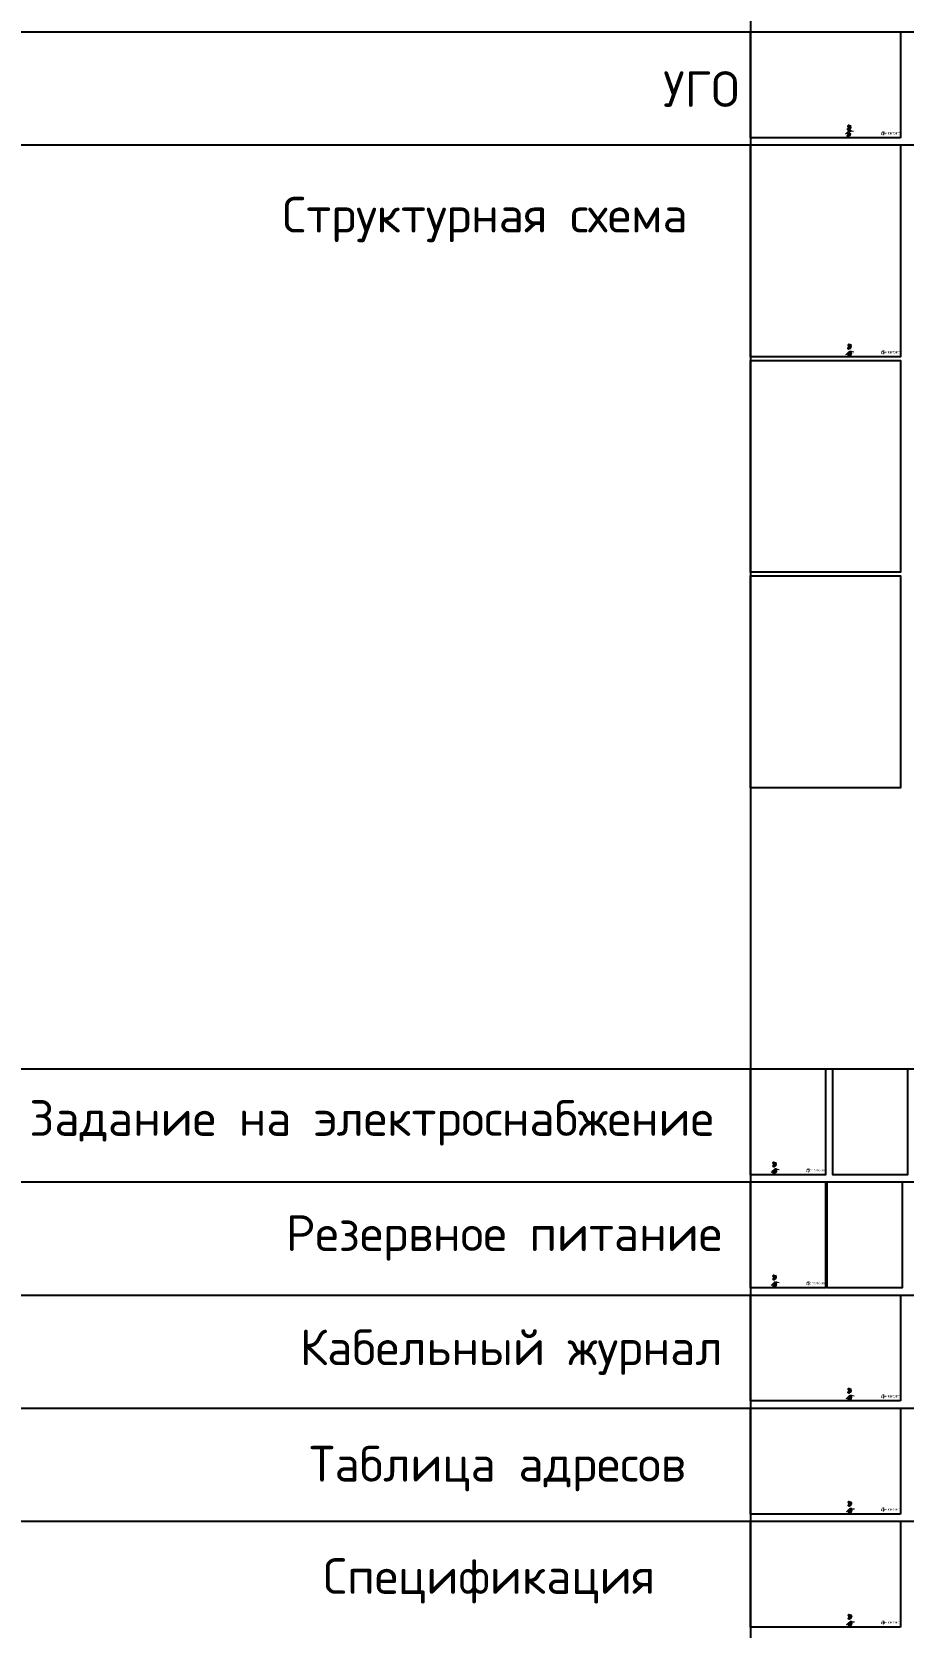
# Model space of a CAD drawing. Header units: millimetres. Extents: x -403105 to 8598000, y -894400 to 0.
# Drawn here: x -403105 to 85500, y -894400 to 0 of the extents above; entities that cross this region are included whole.
import ezdxf

# ---------------------------------------------------------------- set-up
doc = ezdxf.new("R2010")
doc.units = ezdxf.units.MM
doc.layers.get('Defpoints').update_dxf_attribs({"color": 6})
doc.layers.add('_Текст 0.25', color=7, linetype='Continuous', lineweight=25)
doc.layers.add('print', color=5, linetype='Continuous')
doc.styles.get("Standard").update_dxf_attribs({"font": 'isocpeur.ttf'})

# ---------------------------------------------------------------- blocks, each defined once
blk = doc.blocks.new('A$C9a5560e3')
h = blk.add_hatch(color=5)
h.dxf.hatch_style = 1
h.paths.add_polyline_path([(5.2, 6.1), (0, 6.1), (0.8, 5.4), (0.8, 0.7), (0, 0.2), (0, 0.2), (2.6, 0.2), (1.8, 0.7), (1.8, 5.6), (5.2, 5.6), (5.2, 1.5), (4.8, 1.6), (4.3, 2), (4, 2.4), (3.8, 2.8), (3.8, 3.1), (2.7, 2), (3.1, 1.6), (3.6, 1.3), (4.3, 0.9), (5.2, 0.6), (5.2, -0.4), (5, -0.7), (4.7, -1), (4.2, -1.2), (7.1, -1.2), (6.6, -1), (6.3, -0.7), (6.3, -0.4), (6.3, 0.6), (6.5, 0.7), (7.2, 0.9), (7.8, 1.2), (8.5, 1.6), (9, 2.1), (9.5, 2.8), (9.7, 3.3), (9.9, 3.7), (10, 4.3), (10.1, 4.9), (10, 5.8), (9.8, 6.6), (9.3, 7.4), (8.8, 8.1), (8.2, 8.6), (7.3, 9), (6.5, 9.2), (5.7, 9.3), (4.9, 9.2), (4.1, 9), (3.5, 8.6), (3.1, 8.3), (2.8, 8), (3.8, 7), (3.8, 7.8), (4, 8.1), (4.3, 8.4), (4.7, 8.5), (5.2, 8.6)])
h.paths.add_polyline_path([(6.3, 6.1), (6.3, 8.6), (6.8, 8.6), (7.3, 8.3), (7.7, 8.1), (8.1, 7.8), (8.6, 7.4), (8.9, 6.9), (9.1, 6.4), (9.3, 5.9), (9.3, 5.5), (9.3, 5.1), (7, 5.1), (6.8, 5), (6.7, 4.8), (6.7, 4.5), (9.3, 4.5), (9.3, 4), (9.1, 3.4), (8.8, 3), (8.5, 2.6), (8.1, 2.2), (7.4, 1.8), (6.8, 1.6), (6.3, 1.5), (6.3, 5.2), (6.4, 5.5), (6.6, 5.8), (7.1, 6.1)], flags=16)
h = blk.add_hatch(color=141)
h.dxf.hatch_style = 1
h.paths.add_polyline_path([(2.6, 0.2), (0, 0.2), (0.4, -0.4), (2.9, -0.4)])
h = blk.add_hatch(color=141)
h.dxf.hatch_style = 1
h.paths.add_polyline_path([(5.2, 5.6), (1.8, 5.6), (1.8, 0.7), (2.2, 0.4), (2.2, 4.8), (5.2, 4.8)])
h = blk.add_hatch(color=141)
h.dxf.hatch_style = 1
h.paths.add_polyline_path([(5, 7.9), (5.2, 8), (5.2, 8.6), (4.7, 8.5), (4.3, 8.4), (4, 8.1), (3.8, 7.8), (3.8, 7), (4.3, 6.4), (4.3, 7.3), (4.6, 7.6)])
h = blk.add_hatch(color=141)
h.dxf.hatch_style = 1
h.paths.add_polyline_path([(7.3, 8.3), (6.8, 8.6), (6.3, 8.6), (6.3, 6.1), (6.7, 6.1), (6.7, 7.9), (7, 7.9), (7.4, 7.8), (8.1, 7.5), (8.8, 7), (8.6, 7.4), (8.1, 7.8), (7.7, 8.1)])
h = blk.add_hatch(color=141)
h.dxf.hatch_style = 1
h.paths.add_polyline_path([(10.2, 2.6), (10.3, 3.2), (10.4, 4), (10.3, 4.7), (10.3, 5.5), (10.1, 6), (9.8, 6.6), (10, 5.8), (10.1, 4.9), (10, 4.3), (9.9, 3.7), (9.7, 3.3), (9.5, 2.8), (9, 2.1), (8.5, 1.6), (7.8, 1.2), (7.2, 0.9), (6.5, 0.7), (6.3, 0.6), (6.3, -0.4), (6.3, -0.7), (6.6, -1), (6.7, -1), (6.7, 0), (7.9, 0.4), (8.8, 0.9), (9.6, 1.7)])
h = blk.add_hatch(color=141)
h.dxf.hatch_style = 1
h.paths.add_polyline_path([(7.1, 6.1), (6.6, 5.8), (6.4, 5.5), (6.3, 5.2), (6.3, 1.5), (6.7, 1.6), (6.7, 4.5), (6.7, 4.8), (6.8, 5), (7, 5.1), (7.6, 5.1)])
h = blk.add_hatch(color=141)
h.dxf.hatch_style = 1
h.paths.add_polyline_path([(9.3, 4.5), (6.7, 4.5), (7.1, 3.9), (9.3, 3.9), (9.3, 4)])
h = blk.add_hatch(color=141)
h.dxf.hatch_style = 1
h.paths.add_polyline_path([(7.1, -1.2), (4.2, -1.2), (4.6, -1.8), (7.5, -1.8)])
blk = doc.blocks.new('A$Cfaef8f0a')
at = {"color": 5, "transparency": 33554687}
blk.add_open_spline([(-2, 3), (-2.7, 3.3), (-3.5, 3.1), (-3.7, 1.2), (-2.6, 0.4), (-0.3, 0.7), (1.1, 2), (0.5, 2.7), (-1.7, 2.1), (-1.8, 1.1), (-1.3, 0), (0.6, 0.3), (1.9, 2.2), (3, 2.2), (2.7, 1.2), (1.5, 1.3), (-2.8, 1.3), (-3.9, 2.2), (-4.2, 1.3), (-3.7, -0.2), (0, -0.1), (2, 0.5), (3, 0.8), (3.6, 0.7), (4.3, 0.8)], degree=3, dxfattribs=at)
blk = doc.blocks.new('Макеев')
at = {"color": 172}
blk.add_lwpolyline([(3.3, 0.4), (3.3, 0.3), (3.3, 0.1), (3.2, 0), (3.2, -0.2), (3.1, -0.5), (3.1, -0.8), (3, -1), (3.1, -1.2), (3.1, -1.3), (3.3, -1.3), (3.4, -1.3), (3.5, -1.2), (3.7, -1), (4, -0.7), (4.3, -0.2), (4.5, 0.2), (4.8, 0.7), (5, 1.1), (5.2, 1.5), (5.4, 1.8), (5.6, 2.1), (5.9, 2.4), (6, 2.6), (6.2, 2.8), (6.4, 3), (6.5, 3.1), (6.3, 2.8), (6.1, 2.6), (5.9, 2.3), (5.8, 2.1), (5.7, 2), (5.6, 1.8), (5.5, 1.5), (5.3, 1.2), (5.2, 1.1), (5.1, 0.8), (5, 0.6), (5, 0.4), (4.9, 0.2), (4.9, 0.1), (5, -0.1), (5, -0.1), (5.1, -0.2), (5.2, -0.1), (5.3, -0.1), (5.5, 0.1), (5.6, 0.1), (5.7, 0.3), (6, 0.5), (6.4, 1), (7.2, 2.4), (6.5, 1.2), (6.5, 1), (6.4, 0.8), (6.2, 0.3), (6.2, 0), (6.2, -0.2), (6.3, -0.4), (6.4, -0.4), (6.5, -0.4), (6.7, -0.3), (6.8, -0.2), (7.2, 0.1), (7.5, 0.5), (7.7, 0.9), (7.9, 1.2), (8.1, 1.6), (8.3, 2.2), (8.5, 2.8), (8.6, 3.2), (8.7, 3.6), (8.7, 3.9), (8.7, 4.2), (8.7, 4.4), (8.7, 4.7), (8.6, 4.9), (8.5, 5.2), (8.4, 5.2), (8.3, 5.3), (8.1, 5.3), (7.9, 5.2), (7.7, 5.1), (7.4, 5), (7.2, 4.9), (6.9, 4.6), (6.5, 4.2), (6.3, 3.9), (6, 3.5), (5.6, 3), (5.2, 2.4), (4.9, 1.9), (4.6, 1.2), (4.4, 0.7), (4.2, 0.2), (4, -0.2), (4, -0.4), (4, -0.8), (4, -0.9), (4, -1.2), (4.1, -1.4), (4.3, -1.5), (4.4, -1.7), (4.7, -1.9), (4.9, -1.9), (5.2, -2), (5.6, -1.9), (6.1, -1.8), (6.5, -1.6), (6.9, -1.3), (7.3, -1), (7.6, -0.7), (8, -0.3), (8.3, 0), (8.7, 0.5), (9.3, 1.2), (9.7, 1.6), (10, 2.2), (10.3, 2.5), (10.7, 3.1), (10.9, 3.3), (11.1, 3.7), (11.2, 3.9), (11.2, 3.9), (11.2, 3.9), (11.1, 3.9), (11, 3.8), (10.8, 3.6), (10.6, 3.4), (10.4, 3.1), (10.1, 2.6), (9.8, 2), (9.6, 1.4), (9.4, 1.1), (9.2, 0.5), (9.2, 0.3), (9.1, 0), (9.1, -0.1), (9.1, -0.2), (9.2, -0.2), (9.3, -0.3), (9.3, -0.3), (9.5, -0.3), (9.6, -0.1), (9.8, 0.1), (9.9, 0.3), (9.9, 0.4), (9.9, 0.5), (9.9, 0.6), (9.8, 0.6), (9.6, 0.6), (9.4, 0.5), (9.4, 0.4)], dxfattribs=at)

msp = doc.modelspace()

# ---------------------------------------------------------------- linework, layer by layer
at = {"color": 5, "lineweight": 20, "transparency": 33554687}
for p, q in [((53341, -57097), (53081, -57284)), ((54016, -56509), (53341, -57097)), ((53806, -56965), (53817, -56902)), ((53815, -56986), (53806, -56965)), ((53868, -57014), (53815, -56986)), ((53817, -56902), (53867, -56800)), ((53867, -56800), (53881, -56777)), ((54000, -56966), (53868, -57014)), ((53881, -56777), (53940, -56684)), ((53940, -56684), (54058, -56491)), ((54088, -56911), (54000, -56966)), ((54058, -56491), (54016, -56509)), ((54058, -56491), (54324, -56233)), ((54347, -56691), (54088, -56911)), ((54324, -56233), (54342, -56217)), ((54342, -56217), (55267, -55382)), ((54634, -56401), (54347, -56691)), ((54619, -56252), (54606, -56360)), ((54606, -56360), (54631, -56404)), ((54664, -56144), (54619, -56252)), ((54631, -56404), (54859, -56211)), ((54721, -56407), (54631, -56404)), ((54728, -56038), (54664, -56144)), ((54833, -56362), (54721, -56407)), ((54884, -55852), (54728, -56038)), ((54945, -56278), (54833, -56362)), ((54859, -56211), (54891, -56177)), ((55108, -55645), (54884, -55852)), ((54891, -56177), (54984, -56090)), ((54990, -56240), (54945, -56278)), ((55201, -55487), (54958, -55690)), ((54984, -56090), (55698, -55464)), ((55170, -56103), (54990, -56240)), ((55348, -55461), (55108, -55645)), ((55174, -56007), (55169, -56110)), ((55169, -56110), (55177, -56137)), ((55224, -55906), (55174, -56007)), ((55177, -56137), (55219, -56157)), ((55303, -56010), (55180, -56086)), ((55282, -55397), (55201, -55487)), ((55219, -56157), (55357, -56149)), ((55256, -55872), (55224, -55906)), ((55670, -55511), (55256, -55872)), ((55345, -55959), (55303, -56010)), ((55530, -55830), (55345, -55959)), ((55496, -55396), (55348, -55461)), ((55357, -56149), (55482, -56100)), ((55583, -55787), (55530, -55830)), ((55745, -55673), (55583, -55787)), ((55690, -55508), (55670, -55511)), ((55690, -55508), (55821, -55428)), ((55698, -55464), (55690, -55508)), ((55948, -55515), (55745, -55673)), ((55795, -55799), (55778, -55854)), ((55778, -55854), (55800, -55878)), ((55867, -55721), (55795, -55799)), ((55800, -55878), (55838, -55884)), ((55838, -55884), (56136, -55736)), ((56062, -55535), (55867, -55721)), ((55958, -55387), (56001, -55401)), ((56133, -55496), (56062, -55535)), ((56066, -55730), (56101, -55678)), ((56078, -55739), (56066, -55730)), ((56136, -55736), (56078, -55739)), ((56128, -55637), (56101, -55678)), ((56101, -55678), (56134, -55677)), ((56203, -55579), (56128, -55637)), ((56134, -55677), (56281, -55612)), ((56136, -55736), (56408, -55557)), ((56340, -55501), (56203, -55579)), ((56281, -55612), (56357, -55591)), ((56357, -55591), (56436, -55581)), ((56436, -55581), (56818, -55545)), ((56818, -55545), (57665, -55597)), ((53536, -180836), (53276, -181023)), ((54211, -180248), (53536, -180836)), ((54001, -180704), (54012, -180641)), ((54010, -180725), (54001, -180704)), ((54063, -180754), (54010, -180725)), ((54012, -180641), (54062, -180539)), ((54062, -180539), (54076, -180516)), ((54195, -180705), (54063, -180754)), ((54076, -180516), (54134, -180423)), ((54134, -180423), (54253, -180230)), ((54282, -180650), (54195, -180705)), ((54253, -180230), (54211, -180248)), ((54253, -180230), (54519, -179972)), ((54542, -180430), (54282, -180650)), ((54519, -179972), (54537, -179956)), ((54537, -179956), (55462, -179121)), ((54829, -180140), (54542, -180430)), ((54814, -179992), (54801, -180100)), ((54801, -180100), (54826, -180143)), ((54859, -179883), (54814, -179992)), ((54826, -180143), (55054, -179950)), ((54916, -180146), (54826, -180143)), ((54923, -179778), (54859, -179883)), ((55028, -180101), (54916, -180146)), ((55079, -179591), (54923, -179778)), ((55140, -180017), (55028, -180101)), ((55054, -179950), (55086, -179917)), ((55303, -179384), (55079, -179591)), ((55086, -179917), (55179, -179829)), ((55185, -179979), (55140, -180017)), ((55396, -179226), (55153, -179429)), ((55179, -179829), (55893, -179203)), ((55365, -179843), (55185, -179979)), ((55543, -179200), (55303, -179384)), ((55369, -179746), (55364, -179849)), ((55364, -179849), (55372, -179876)), ((55419, -179645), (55369, -179746)), ((55372, -179876), (55414, -179897)), ((55498, -179749), (55375, -179825)), ((55477, -179136), (55396, -179226)), ((55414, -179897), (55552, -179888)), ((55451, -179611), (55419, -179645)), ((55865, -179250), (55451, -179611)), ((55540, -179698), (55498, -179749)), ((55725, -179569), (55540, -179698)), ((55691, -179135), (55543, -179200)), ((55552, -179888), (55677, -179839)), ((55777, -179526), (55725, -179569)), ((55940, -179413), (55777, -179526)), ((55885, -179247), (55865, -179250)), ((55885, -179247), (56016, -179167)), ((55893, -179203), (55885, -179247)), ((56143, -179254), (55940, -179413)), ((55989, -179538), (55973, -179593)), ((55973, -179593), (55995, -179617)), ((56062, -179460), (55989, -179538)), ((55995, -179617), (56033, -179623)), ((56033, -179623), (56331, -179475)), ((56256, -179274), (56062, -179460)), ((56153, -179126), (56196, -179140)), ((56328, -179235), (56256, -179274)), ((56261, -179469), (56296, -179417)), ((56272, -179478), (56261, -179469)), ((56331, -179475), (56272, -179478)), ((56323, -179376), (56296, -179417)), ((56296, -179417), (56329, -179416)), ((56398, -179318), (56323, -179376)), ((56329, -179416), (56476, -179352)), ((56331, -179475), (56603, -179296)), ((56535, -179240), (56398, -179318)), ((56476, -179352), (56552, -179330)), ((56552, -179330), (56631, -179320)), ((56631, -179320), (57013, -179284)), ((57013, -179284), (57860, -179336)), ((11659, -639243), (11399, -639430)), ((12334, -638655), (11659, -639243)), ((12188, -638809), (12101, -638865)), ((12124, -639111), (12135, -639048)), ((12133, -639132), (12124, -639111)), ((12186, -639161), (12133, -639132)), ((12135, -639048), (12185, -638947)), ((12185, -638947), (12199, -638923)), ((12318, -639113), (12186, -639161)), ((12199, -638923), (12258, -638830)), ((12258, -638830), (12376, -638637)), ((12376, -638637), (12334, -638655)), ((12376, -638637), (12642, -638379)), ((12665, -638837), (12406, -639057)), ((12642, -638379), (12660, -638363)), ((12660, -638363), (13585, -637528)), ((12952, -638547), (12665, -638837)), ((12937, -638399), (12924, -638507)), ((12924, -638507), (12949, -638550)), ((12982, -638290), (12937, -638399)), ((12949, -638550), (13177, -638357)), ((13039, -638553), (12949, -638550)), ((13046, -638185), (12982, -638290)), ((13151, -638508), (13039, -638553)), ((13202, -637998), (13046, -638185)), ((13263, -638424), (13151, -638508)), ((13177, -638357), (13209, -638324)), ((13426, -637792), (13202, -637998)), ((13209, -638324), (13302, -638236)), ((13308, -638386), (13263, -638424)), ((13519, -637633), (13276, -637836)), ((13302, -638236), (14016, -637610)), ((13488, -638250), (13308, -638386)), ((13666, -637607), (13426, -637792)), ((13492, -638153), (13487, -638256)), ((13487, -638256), (13495, -638283)), ((13543, -638052), (13492, -638153)), ((13495, -638283), (13537, -638304)), ((13621, -638157), (13498, -638232)), ((13600, -637544), (13519, -637633)), ((13537, -638304), (13675, -638296)), ((13574, -638019), (13543, -638052)), ((13988, -637657), (13574, -638019)), ((13663, -638105), (13621, -638157)), ((13848, -637976), (13663, -638105)), ((13814, -637542), (13666, -637607)), ((13675, -638296), (13800, -638246)), ((13901, -637934), (13848, -637976)), ((14063, -637820), (13901, -637934)), ((14008, -637654), (13988, -637657)), ((14008, -637654), (14139, -637574)), ((14016, -637610), (14008, -637654)), ((14266, -637661), (14063, -637820)), ((14113, -637945), (14096, -638000)), ((14096, -638000), (14118, -638024)), ((14185, -637867), (14113, -637945)), ((14118, -638024), (14156, -638030)), ((14156, -638030), (14454, -637882)), ((14380, -637681), (14185, -637867)), ((14276, -637533), (14319, -637547)), ((14451, -637642), (14380, -637681)), ((14384, -637876), (14419, -637824)), ((14396, -637885), (14384, -637876)), ((14454, -637882), (14396, -637885)), ((14446, -637783), (14419, -637824)), ((14419, -637824), (14452, -637823)), ((14521, -637725), (14446, -637783)), ((14452, -637823), (14599, -637759)), ((14454, -637882), (14726, -637703)), ((14658, -637647), (14521, -637725)), ((14599, -637759), (14675, -637737)), ((14675, -637737), (14754, -637728)), ((14754, -637728), (15136, -637691)), ((15136, -637691), (15983, -637743)), ((11663, -702622), (11403, -702810)), ((12337, -702035), (11663, -702622)), ((12192, -702189), (12105, -702245)), ((12127, -702490), (12139, -702427)), ((12137, -702511), (12127, -702490)), ((12190, -702540), (12137, -702511)), ((12139, -702427), (12189, -702326)), ((12189, -702326), (12203, -702302)), ((12322, -702492), (12190, -702540)), ((12203, -702302), (12261, -702209)), ((12261, -702209), (12380, -702016)), ((12380, -702016), (12337, -702035)), ((12380, -702016), (12646, -701759)), ((12669, -702216), (12409, -702436)), ((12646, -701759), (12664, -701743)), ((12664, -701743), (13588, -700907)), ((12956, -701927), (12669, -702216)), ((12940, -701778), (12928, -701886)), ((12928, -701886), (12953, -701929)), ((12985, -701669), (12940, -701778)), ((12953, -701929), (13181, -701736)), ((13043, -701932), (12953, -701929)), ((13049, -701564), (12985, -701669)), ((13155, -701887), (13043, -701932)), ((13206, -701378), (13049, -701564)), ((13267, -701803), (13155, -701887)), ((13181, -701736), (13213, -701703)), ((13430, -701171), (13206, -701378)), ((13213, -701703), (13306, -701616)), ((13312, -701766), (13267, -701803)), ((13523, -701012), (13279, -701216)), ((13306, -701616), (14020, -700990)), ((13492, -701629), (13312, -701766)), ((13670, -700987), (13430, -701171)), ((13496, -701533), (13491, -701635)), ((13491, -701635), (13499, -701663)), ((13546, -701431), (13496, -701533)), ((13499, -701663), (13541, -701683)), ((13625, -701536), (13502, -701611)), ((13603, -700923), (13523, -701012)), ((13541, -701683), (13678, -701675)), ((13578, -701398), (13546, -701431)), ((13992, -701037), (13578, -701398)), ((13666, -701485), (13625, -701536)), ((13851, -701356), (13666, -701485)), ((13818, -700922), (13670, -700987)), ((13678, -701675), (13804, -701626)), ((13904, -701313), (13851, -701356)), ((14067, -701199), (13904, -701313)), ((14012, -701034), (13992, -701037)), ((14012, -701034), (14143, -700953)), ((14020, -700990), (14012, -701034)), ((14270, -701041), (14067, -701199)), ((14116, -701324), (14100, -701380)), ((14100, -701380), (14122, -701403)), ((14188, -701246), (14116, -701324)), ((14122, -701403), (14160, -701410)), ((14160, -701410), (14458, -701262)), ((14383, -701060), (14188, -701246)), ((14280, -700913), (14323, -700927)), ((14455, -701021), (14383, -701060)), ((14388, -701256), (14423, -701204)), ((14399, -701264), (14388, -701256)), ((14458, -701262), (14399, -701264)), ((14450, -701163), (14423, -701204)), ((14423, -701204), (14455, -701203)), ((14525, -701105), (14450, -701163)), ((14455, -701203), (14603, -701138)), ((14458, -701262), (14730, -701083)), ((14662, -701026), (14525, -701105)), ((14603, -701138), (14679, -701116)), ((14679, -701116), (14758, -701107)), ((14758, -701107), (15140, -701071)), ((15140, -701071), (15987, -701123)), ((53727, -766177), (53467, -766365)), ((54401, -765590), (53727, -766177)), ((54256, -765744), (54169, -765800)), ((54191, -766045), (54203, -765983)), ((54201, -766067), (54191, -766045)), ((54254, -766095), (54201, -766067)), ((54203, -765983), (54253, -765881)), ((54253, -765881), (54267, -765858)), ((54386, -766047), (54254, -766095)), ((54267, -765858), (54325, -765764)), ((54325, -765764), (54444, -765571)), ((54444, -765571), (54401, -765590)), ((54444, -765571), (54710, -765314)), ((54733, -765771), (54473, -765991)), ((54710, -765314), (54728, -765298)), ((54728, -765298), (55653, -764463)), ((55020, -765482), (54733, -765771)), ((55004, -765333), (54992, -765441)), ((54992, -765441), (55017, -765485)), ((55050, -765225), (55004, -765333)), ((55017, -765485), (55245, -765292)), ((55107, -765488), (55017, -765485)), ((55113, -765119), (55050, -765225)), ((55219, -765442), (55107, -765488)), ((55270, -764933), (55113, -765119)), ((55331, -765359), (55219, -765442)), ((55245, -765292), (55277, -765258)), ((55494, -764726), (55270, -764933)), ((55277, -765258), (55370, -765171)), ((55376, -765321), (55331, -765359)), ((55587, -764568), (55343, -764771)), ((55370, -765171), (56084, -764545)), ((55556, -765184), (55376, -765321)), ((55734, -764542), (55494, -764726)), ((55560, -765088), (55555, -765191)), ((55555, -765191), (55563, -765218)), ((55610, -764987), (55560, -765088)), ((55563, -765218), (55605, -765238)), ((55689, -765091), (55566, -765167)), ((55667, -764478), (55587, -764568)), ((55605, -765238), (55742, -765230)), ((55642, -764953), (55610, -764987)), ((56056, -764592), (55642, -764953)), ((55731, -765040), (55689, -765091)), ((55915, -764911), (55731, -765040)), ((55882, -764477), (55734, -764542)), ((55742, -765230), (55868, -765181)), ((55968, -764868), (55915, -764911)), ((56131, -764754), (55968, -764868)), ((56076, -764589), (56056, -764592)), ((56076, -764589), (56207, -764509)), ((56084, -764545), (56076, -764589)), ((56334, -764596), (56131, -764754)), ((56180, -764880), (56164, -764935)), ((56164, -764935), (56186, -764958)), ((56252, -764802), (56180, -764880)), ((56186, -764958), (56224, -764965)), ((56224, -764965), (56522, -764817)), ((56447, -764616), (56252, -764802)), ((56344, -764468), (56387, -764482)), ((56519, -764577), (56447, -764616)), ((56452, -764811), (56487, -764759)), ((56463, -764819), (56452, -764811)), ((56522, -764817), (56463, -764819)), ((56514, -764718), (56487, -764759)), ((56487, -764759), (56520, -764758)), ((56589, -764660), (56514, -764718)), ((56520, -764758), (56667, -764693)), ((56522, -764817), (56794, -764638)), ((56726, -764582), (56589, -764660)), ((56667, -764693), (56743, -764671)), ((56743, -764671), (56822, -764662)), ((56822, -764662), (57204, -764626)), ((57204, -764626), (58051, -764678)), ((53857, -829576), (53597, -829764)), ((54531, -828989), (53857, -829576)), ((54386, -829143), (54298, -829199)), ((54321, -829444), (54332, -829381)), ((54330, -829465), (54321, -829444)), ((54384, -829494), (54330, -829465)), ((54332, -829381), (54383, -829280)), ((54383, -829280), (54397, -829256)), ((54515, -829446), (54384, -829494)), ((54397, -829256), (54455, -829163)), ((54455, -829163), (54573, -828970)), ((54573, -828970), (54531, -828989)), ((54573, -828970), (54839, -828713)), ((54862, -829170), (54603, -829390)), ((54839, -828713), (54858, -828697)), ((54858, -828697), (55782, -827861)), ((55150, -828881), (54862, -829170)), ((55134, -828732), (55122, -828840)), ((55122, -828840), (55146, -828883)), ((55179, -828623), (55134, -828732)), ((55146, -828883), (55375, -828690)), ((55237, -828886), (55146, -828883)), ((55243, -828518), (55179, -828623)), ((55348, -828841), (55237, -828886)), ((55399, -828332), (55243, -828518)), ((55460, -828757), (55348, -828841)), ((55375, -828690), (55407, -828657)), ((55624, -828125), (55399, -828332)), ((55407, -828657), (55500, -828570)), ((55506, -828720), (55460, -828757)), ((55717, -827966), (55473, -828170)), ((55500, -828570), (56213, -827944)), ((55686, -828583), (55506, -828720)), ((55864, -827941), (55624, -828125)), ((55690, -828487), (55685, -828589)), ((55685, -828589), (55693, -828617)), ((55740, -828385), (55690, -828487)), ((55693, -828617), (55735, -828637)), ((55819, -828490), (55695, -828565)), ((55797, -827877), (55717, -827966)), ((55735, -828637), (55872, -828629)), ((55772, -828352), (55740, -828385)), ((56186, -827991), (55772, -828352)), ((55860, -828439), (55819, -828490)), ((56045, -828310), (55860, -828439)), ((56011, -827876), (55864, -827941)), ((55872, -828629), (55998, -828580)), ((56098, -828267), (56045, -828310)), ((56261, -828153), (56098, -828267)), ((56206, -827988), (56186, -827991)), ((56206, -827988), (56337, -827907)), ((56213, -827944), (56206, -827988)), ((56464, -827995), (56261, -828153)), ((56310, -828278), (56294, -828334)), ((56294, -828334), (56316, -828357)), ((56382, -828200), (56310, -828278)), ((56316, -828357), (56353, -828364)), ((56353, -828364), (56652, -828216)), ((56577, -828014), (56382, -828200)), ((56473, -827867), (56516, -827881)), ((56649, -827975), (56577, -828014)), ((56582, -828210), (56617, -828158)), ((56593, -828218), (56582, -828210)), ((56652, -828216), (56593, -828218)), ((56643, -828117), (56617, -828158)), ((56617, -828158), (56649, -828157)), ((56718, -828059), (56643, -828117)), ((56649, -828157), (56797, -828092)), ((56652, -828216), (56923, -828037)), ((56856, -827980), (56718, -828059)), ((56797, -828092), (56872, -828070)), ((56872, -828070), (56951, -828061)), ((56951, -828061), (57334, -828025)), ((57334, -828025), (58181, -828077)), ((53881, -892974), (53621, -893162)), ((54555, -892387), (53881, -892974)), ((54410, -892541), (54322, -892597)), ((54345, -892842), (54356, -892779)), ((54354, -892863), (54345, -892842)), ((54408, -892892), (54354, -892863)), ((54356, -892779), (54406, -892678)), ((54406, -892678), (54421, -892654)), ((54539, -892844), (54408, -892892)), ((54421, -892654), (54479, -892561)), ((54479, -892561), (54597, -892368)), ((54597, -892368), (54555, -892387)), ((54597, -892368), (54863, -892110)), ((54886, -892568), (54627, -892788)), ((54863, -892110), (54882, -892095)), ((54882, -892095), (55806, -891259)), ((55173, -892279), (54886, -892568)), ((55158, -892130), (55145, -892238)), ((55145, -892238), (55170, -892281)), ((55203, -892021), (55158, -892130)), ((55170, -892281), (55399, -892088)), ((55261, -892284), (55170, -892281)), ((55267, -891916), (55203, -892021)), ((55372, -892239), (55261, -892284)), ((55423, -891730), (55267, -891916)), ((55484, -892155), (55372, -892239)), ((55399, -892088), (55431, -892055)), ((55648, -891523), (55423, -891730)), ((55431, -892055), (55524, -891968)), ((55530, -892118), (55484, -892155)), ((55740, -891364), (55497, -891568)), ((55524, -891968), (56237, -891342)), ((55710, -891981), (55530, -892118)), ((55888, -891338), (55648, -891523)), ((55714, -891885), (55708, -891987)), ((55708, -891987), (55717, -892015)), ((55764, -891783), (55714, -891885)), ((55717, -892015), (55758, -892035)), ((55843, -891888), (55719, -891963)), ((55821, -891275), (55740, -891364)), ((55758, -892035), (55896, -892027)), ((55796, -891750), (55764, -891783)), ((56210, -891389), (55796, -891750)), ((55884, -891837), (55843, -891888)), ((56069, -891707), (55884, -891837)), ((56035, -891274), (55888, -891338)), ((55896, -892027), (56021, -891978)), ((56122, -891665), (56069, -891707)), ((56285, -891551), (56122, -891665)), ((56230, -891386), (56210, -891389)), ((56230, -891386), (56360, -891305)), ((56237, -891342), (56230, -891386)), ((56488, -891392), (56285, -891551)), ((56334, -891676), (56318, -891732)), ((56318, -891732), (56340, -891755)), ((56406, -891598), (56334, -891676)), ((56340, -891755), (56377, -891762)), ((56377, -891762), (56676, -891614)), ((56601, -891412), (56406, -891598)), ((56497, -891265), (56540, -891279)), ((56673, -891373), (56601, -891412)), ((56605, -891608), (56641, -891555)), ((56617, -891616), (56605, -891608)), ((56676, -891614), (56617, -891616)), ((56667, -891515), (56641, -891555)), ((56641, -891555), (56673, -891555)), ((56742, -891457), (56667, -891515)), ((56673, -891555), (56821, -891490)), ((56676, -891614), (56947, -891435)), ((56880, -891378), (56742, -891457)), ((56821, -891490), (56896, -891468)), ((56896, -891468), (56975, -891459)), ((56975, -891459), (57358, -891423)), ((57358, -891423), (58205, -891475))]:
    msp.add_line(p, q, dxfattribs=at)
for centre, radius, start, end in [((64029, -66794), 14338, 129.246983, 134.060981), ((55273, -55395), 14.6, 62.818703, 117.083694), ((55273, -55390), 10.9, 319.706993, 52.13715), ((52930, -51693), 5093, 300.07133, 311.334747), ((55570, -55510), 136, 19.570272, 123.20952), ((55962, -55652), 265, 90.917187, 122.182966), ((55898, -55423), 105, 298.502828, 11.99161), ((56244, -55620), 167, 76.844221, 131.651036), ((56270, -55491), 35.4, 312.989711, 69.018272), ((56393, -55558), 77.9, 65.421645, 132.243931), ((56378, -55513), 52.9, 303.698379, 28.592006), ((64224, -190533), 14338, 129.246983, 134.060981), ((55468, -179134), 14.6, 62.818703, 117.083694), ((55468, -179129), 10.9, 319.706993, 52.13715), ((53125, -175432), 5093, 300.07133, 311.334747), ((55765, -179249), 136, 19.570272, 123.20952), ((56157, -179391), 265, 90.917187, 122.182966), ((56093, -179162), 105, 298.502828, 11.99161), ((56439, -179359), 167, 76.844221, 131.651036), ((56464, -179230), 35.4, 312.989711, 69.018272), ((56587, -179298), 77.9, 65.421645, 132.243931), ((56573, -179252), 52.9, 303.698379, 28.592006), ((22347, -648940), 14338, 129.246983, 134.060981), ((13591, -637541), 14.6, 62.818703, 117.083694), ((13591, -637537), 10.9, 319.706993, 52.13715), ((11248, -633839), 5093, 300.07133, 311.334747), ((13888, -637656), 136, 19.570272, 123.20952), ((14280, -637798), 265, 90.917187, 122.182966), ((14216, -637569), 105, 298.502828, 11.99161), ((14562, -637767), 167, 76.844221, 131.651036), ((14588, -637637), 35.4, 312.989711, 69.018272), ((14711, -637705), 77.9, 65.421645, 132.243931), ((14696, -637659), 52.9, 303.698379, 28.592006), ((22351, -712320), 14338, 129.246983, 134.060981), ((13595, -700920), 14.6, 62.818703, 117.083694), ((13595, -700916), 10.9, 319.706993, 52.13715), ((11252, -697219), 5093, 300.07133, 311.334747), ((13892, -701035), 136, 19.570272, 123.20952), ((14284, -701177), 265, 90.917187, 122.182966), ((14220, -700948), 105, 298.502828, 11.99161), ((14566, -701146), 167, 76.844221, 131.651036), ((14591, -701017), 35.4, 312.989711, 69.018272), ((14714, -701084), 77.9, 65.421645, 132.243931), ((14700, -701039), 52.9, 303.698379, 28.592006), ((64415, -775875), 14338, 129.246983, 134.060981), ((55659, -764476), 14.6, 62.818703, 117.083694), ((55659, -764471), 10.9, 319.706993, 52.13715), ((53316, -760774), 5093, 300.07133, 311.334747), ((55956, -764591), 136, 19.570272, 123.20952), ((56348, -764733), 265, 90.917187, 122.182966), ((56284, -764504), 105, 298.502828, 11.99161), ((56630, -764701), 167, 76.844221, 131.651036), ((56655, -764572), 35.4, 312.989711, 69.018272), ((56778, -764639), 77.9, 65.421645, 132.243931), ((56764, -764594), 52.9, 303.698379, 28.592006), ((64545, -839274), 14338, 129.246983, 134.060981), ((55789, -827874), 14.6, 62.818703, 117.083694), ((55789, -827870), 10.9, 319.706993, 52.13715), ((53446, -824173), 5093, 300.07133, 311.334747), ((56086, -827989), 136, 19.570272, 123.20952), ((56478, -828132), 265, 90.917187, 122.182966), ((56414, -827902), 105, 298.502828, 11.99161), ((56760, -828100), 167, 76.844221, 131.651036), ((56785, -827971), 35.4, 312.989711, 69.018272), ((56908, -828038), 77.9, 65.421645, 132.243931), ((56894, -827993), 52.9, 303.698379, 28.592006), ((64568, -902672), 14338, 129.246983, 134.060981), ((55813, -891272), 14.6, 62.818703, 117.083694), ((55813, -891268), 10.9, 319.706993, 52.13715), ((53470, -887571), 5093, 300.07133, 311.334747), ((56110, -891387), 136, 19.570272, 123.20952), ((56502, -891529), 265, 90.917187, 122.182966), ((56438, -891300), 105, 298.502828, 11.99161), ((56784, -891498), 167, 76.844221, 131.651036), ((56809, -891369), 35.4, 312.989711, 69.018272), ((56932, -891436), 77.9, 65.421645, 132.243931), ((56918, -891391), 52.9, 303.698379, 28.592006)]:
    msp.add_arc(centre, radius, start, end, dxfattribs=at)
at = {"color": 5, "transparency": 33554687}
for points in [[(54972, -52510), (54811, -52436), (54645, -52492), (54583, -52910), (54840, -53094), (55351, -53024), (55652, -52734), (55523, -52583), (55031, -52704), (55020, -52921), (55119, -53182), (55553, -53116), (55836, -52697), (56085, -52690), (56008, -52917), (55751, -52892), (54800, -52881), (54554, -52690), (54483, -52883), (54583, -53222), (55417, -53204), (55854, -53064), (56082, -52987), (56199, -53020), (56365, -53005)], [(55167, -175293), (55006, -175219), (54840, -175274), (54778, -175693), (55035, -175876), (55546, -175807), (55847, -175516), (55718, -175366), (55226, -175487), (55215, -175704), (55314, -175964), (55748, -175898), (56031, -175480), (56280, -175472), (56203, -175700), (55946, -175674), (54995, -175663), (54749, -175472), (54678, -175666), (54778, -176005), (55612, -175986), (56049, -175847), (56277, -175770), (56394, -175803), (56560, -175788)], [(12971, -633891), (12809, -633818), (12644, -633873), (12581, -634291), (12838, -634475), (13349, -634405), (13650, -634115), (13522, -633964), (13029, -634086), (13018, -634302), (13118, -634563), (13551, -634497), (13834, -634078), (14084, -634071), (14006, -634299), (13749, -634273), (12798, -634262), (12552, -634071), (12481, -634264), (12581, -634603), (13415, -634585), (13852, -634445), (14080, -634368), (14198, -634401), (14363, -634387)], [(12974, -697270), (12813, -697197), (12647, -697252), (12585, -697671), (12842, -697854), (13353, -697784), (13654, -697494), (13525, -697344), (13033, -697465), (13022, -697682), (13121, -697942), (13555, -697876), (13838, -697458), (14087, -697450), (14010, -697678), (13753, -697652), (12802, -697641), (12556, -697450), (12485, -697644), (12585, -697983), (13419, -697964), (13856, -697825), (14084, -697748), (14201, -697781), (14367, -697766)], [(55077, -760735), (54915, -760661), (54750, -760716), (54688, -761135), (54945, -761318), (55455, -761249), (55757, -760959), (55628, -760808), (55136, -760929), (55125, -761146), (55224, -761407), (55658, -761340), (55940, -760922), (56190, -760915), (56113, -761142), (55856, -761117), (54904, -761105), (54658, -760915), (54588, -761108), (54688, -761447), (55522, -761429), (55959, -761289), (56186, -761212), (56304, -761245), (56469, -761230)], [(55207, -824133), (55045, -824060), (54880, -824115), (54818, -824534), (55075, -824717), (55585, -824647), (55886, -824357), (55758, -824207), (55266, -824328), (55255, -824545), (55354, -824805), (55787, -824739), (56070, -824321), (56320, -824313), (56243, -824541), (55986, -824515), (55034, -824504), (54788, -824313), (54718, -824507), (54818, -824846), (55651, -824827), (56089, -824688), (56316, -824611), (56434, -824644), (56599, -824629)], [(55231, -887531), (55069, -887458), (54904, -887513), (54841, -887932), (55099, -888115), (55609, -888045), (55910, -887755), (55782, -887605), (55290, -887726), (55279, -887943), (55378, -888203), (55811, -888137), (56094, -887719), (56344, -887711), (56267, -887939), (56010, -887913), (55058, -887902), (54812, -887711), (54741, -887905), (54841, -888244), (55675, -888225), (56112, -888086), (56340, -888009), (56458, -888042), (56623, -888027)]]:
    msp.add_open_spline(points, degree=3, dxfattribs=at)
at = {"layer": 'Defpoints'}
for p, direction in [((0, 0), (1, 0)), ((0, 0), (0, -1)), ((0, -63400), (1, 0)), ((0, -581400), (1, 0)), ((0, -644800), (1, 0)), ((0, -708200), (1, 0)), ((0, -771600), (1, 0)), ((0, -835000), (1, 0))]:
    msp.add_xline(p, direction, dxfattribs=at)
at = {"layer": 'print'}
for points in [[(84000, -59400), (0, -59400), (0, 0), (84000, 0)], [(0, -63400), (84000, -63400), (84000, -182200), (0, -182200)], [(0, -184200), (84000, -184200), (84000, -303000), (0, -303000)], [(0, -305000), (84000, -305000), (84000, -423800), (0, -423800)], [(0, -581400), (42000, -581400), (42000, -640800), (0, -640800)], [(46000, -581400), (88000, -581400), (88000, -640800), (46000, -640800)], [(0, -644800), (42000, -644800), (42000, -704200), (0, -704200)], [(43000, -644800), (85000, -644800), (85000, -704200), (43000, -704200)], [(84000, -767600), (0, -767600), (0, -708200), (84000, -708200)], [(84000, -831000), (0, -831000), (0, -771600), (84000, -771600)], [(84000, -894400), (0, -894400), (0, -835000), (84000, -835000)]]:
    msp.add_lwpolyline(points, close=True, dxfattribs=at)

# ---------------------------------------------------------------- block references
for name, p, xscale, yscale, zscale in [('Макеев', (53688, -54419), 221.2739632578542, 221.2739632578542, 221.2739632578542), ('A$Cfaef8f0a', (55443, -53168), 220.0932427902996, 220.0932427902996, 220.0932427902996), ('Макеев', (53531, -58027), 221.2739632578542, 221.2739632578542, 221.2739632578542), ('Макеев', (53883, -177202), 221.2739632578542, 221.2739632578542, 221.2739632578542), ('A$Cfaef8f0a', (55638, -175951), 220.0932427902996, 220.0932427902996, 220.0932427902996), ('Макеев', (54000, -181200), 221.2739632578542, 221.2739632578542, 221.2739632578542), ('Макеев', (11854, -635704), 221.2739632578542, 221.2739632578542, 221.2739632578542), ('Макеев', (12018, -639521), 221.2739632578542, 221.2739632578542, 221.2739632578542), ('Макеев', (11857, -699084), 221.2739632578542, 221.2739632578542, 221.2739632578542), ('Макеев', (12021, -702900), 221.2739632578542, 221.2739632578542, 221.2739632578542), ('Макеев', (53923, -762577), 221.2739632578542, 221.2739632578542, 221.2739632578542), ('Макеев', (54085, -766455), 221.2739632578542, 221.2739632578542, 221.2739632578542), ('Макеев', (54053, -825975), 221.2739632578542, 221.2739632578542, 221.2739632578542), ('Макеев', (54215, -829854), 221.2739632578542, 221.2739632578542, 221.2739632578542), ('Макеев', (54077, -889373), 221.2739632578542, 221.2739632578542, 221.2739632578542), ('Макеев', (54239, -893252), 221.2739632578542, 221.2739632578542, 221.2739632578542)]:
    msp.add_blockref(name, p, dxfattribs=dict(xscale=xscale, yscale=yscale, zscale=zscale))
at = {"transparency": 33554687, "xscale": 210.0205294222975, "yscale": 210.0205294222975, "zscale": 210.0205294222975}
for p in [(73175, -57658), (73175, -180458), (31175, -639058), (31175, -702458), (73175, -765858), (73175, -829258), (73175, -892658)]:
    msp.add_blockref('A$C9a5560e3', p, dxfattribs=at)

# ---------------------------------------------------------------- texts
at = {"layer": '_Текст 0.25', "transparency": 33554687, "char_height": 1050.1, "attachment_point": 5}
for insert in [(79308, -56857), (79308, -179657), (37308, -638257), (37308, -701657), (79308, -765057), (79308, -828457), (79308, -891857)]:
    msp.add_mtext_dynamic_manual_height_columns('{\\W0.5;\\T0.9;\\C5;АО "ПРОЕКТРУСЭНЕРГО"}', width=8496.16, gutter_width=3675, heights=[4304], dxfattribs=dict(at, insert=insert))
at = {"layer": 'Defpoints'}
for s, p in [('УГО', (-49129, -42065)), ('Структурная схема', (-262613, -112466)), ('Задание на электроснабжение', (-404535, -618978)), ('Резервное питание', (-260615, -683542)), ('Кабельный журнал', (-252824, -747523)), ('Таблица адресов', (-247502, -812822)), ('Спецификация', (-239713, -875766))]:
    msp.add_text(s, height=20000, dxfattribs=at).set_placement(p)

doc.saveas('drawing.dxf')
